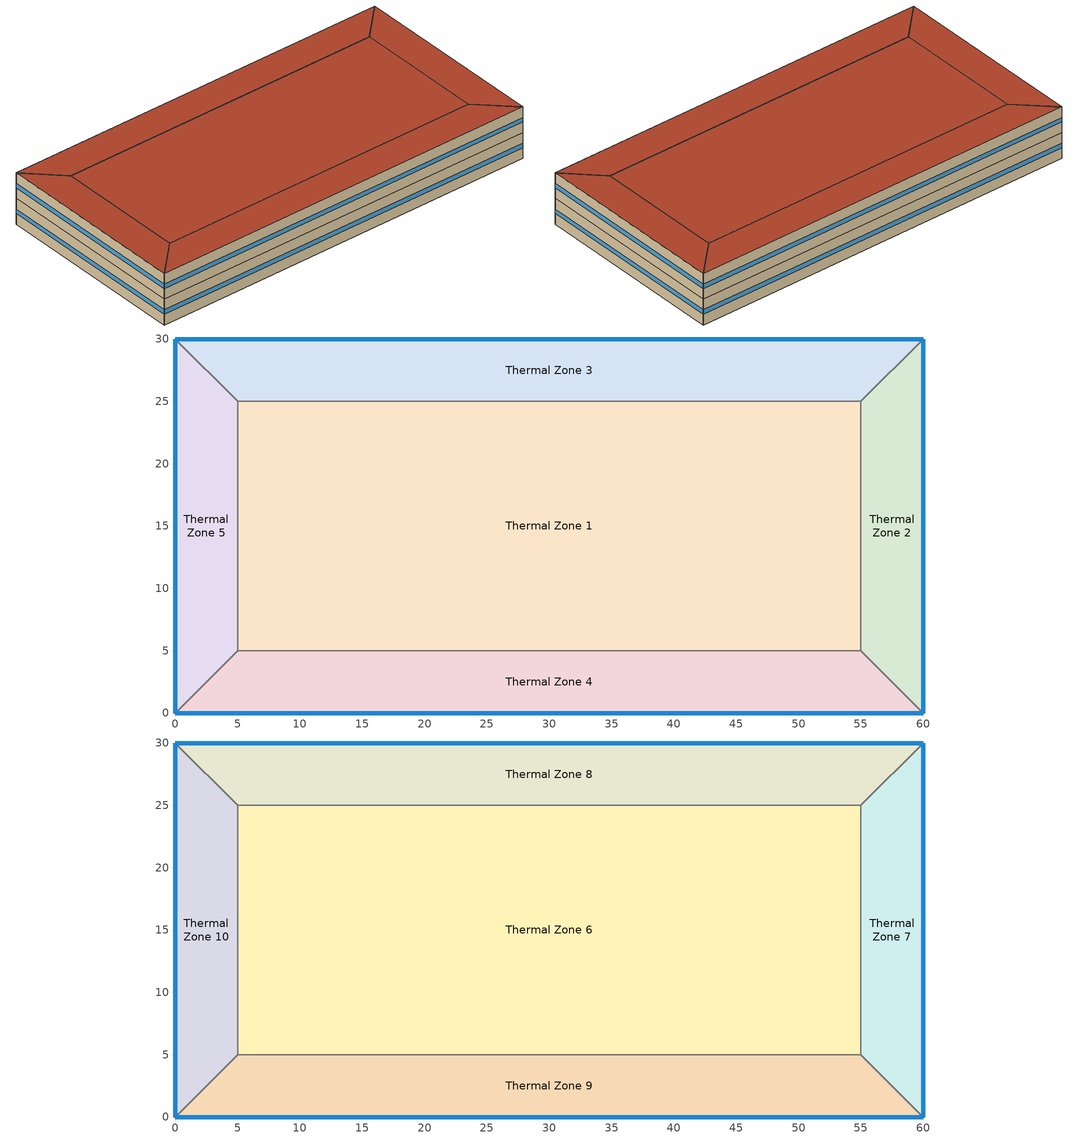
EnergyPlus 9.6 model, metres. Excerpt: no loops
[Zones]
Thermal Zone 1
 floor ground (ExtSlabCarpet): 5,5 5,25 55,25 55,5 z0
 wall to Thermal Zone 5 (Interior Wall): 5,25 5,5 z0:4
 wall to Thermal Zone 3 (Interior Wall): 55,25 5,25 z0:4
 wall to Thermal Zone 2 (Interior Wall): 55,5 55,25 z0:4
 wall to Thermal Zone 4 (Interior Wall): 5,5 55,5 z0:4
Thermal Zone 2
 floor ground (ExtSlabCarpet): 55,5 55,25 60,30 60,0 z0
 wall outside (Ext Wall): 60,0 60,30 z0:4
 wall to Thermal Zone 4 (Interior Wall): 55,5 60,0 z0:4
 wall to Thermal Zone 3 (Interior Wall): 60,30 55,25 z0:4
 window (Ext Window): 60,0.01 60,29.99 z1.66:2.34
Thermal Zone 3
 floor ground (ExtSlabCarpet): 5,25 0,30 60,30 55,25 z0
 wall outside (Ext Wall): 60,30 0,30 z0:4
 wall to Thermal Zone 5 (Interior Wall): 0,30 5,25 z0:4
 window (Ext Window): 59.99,30 0.01,30 z1.66:2.34
Thermal Zone 4
 floor ground (ExtSlabCarpet): 55,5 60,0 0,0 5,5 z0
 wall outside (Ext Wall): 0,0 60,0 z0:4
 wall to Thermal Zone 5 (Interior Wall): 5,5 0,0 z0:4
 window (Ext Window): 0.01,0 59.99,0 z1.66:2.34
Thermal Zone 5
 floor ground (ExtSlabCarpet): 0,30 5,25 5,5 0,0 z0
 wall outside (Ext Wall): 0,30 0,0 z0:4
 window (Ext Window): 0,29.99 0,0.01 z1.66:2.34
Thermal Zone 6
 floor to Thermal Zone 1 (Interior Floor): 5,5 5,25 55,25 55,5 z4
 wall to Thermal Zone 10 (Interior Wall): 5,25 5,5 z4:8
 wall to Thermal Zone 8 (Interior Wall): 55,25 5,25 z4:8
 wall to Thermal Zone 7 (Interior Wall): 55,5 55,25 z4:8
 wall to Thermal Zone 9 (Interior Wall): 5,5 55,5 z4:8
 roof outside (Ext Roof): 55,5 55,25 5,25 5,5 z8
Thermal Zone 7
 floor to Thermal Zone 2 (Interior Floor): 55,5 55,25 60,30 60,0 z4
 wall outside (Ext Wall): 60,0 60,30 z4:8
 wall to Thermal Zone 9 (Interior Wall): 55,5 60,0 z4:8
 wall to Thermal Zone 8 (Interior Wall): 60,30 55,25 z4:8
 window (Ext Window): 60,0.01 60,29.99 z5.66:6.34
 roof outside (Ext Roof): 60,0 60,30 55,25 55,5 z8
Thermal Zone 8
 floor to Thermal Zone 3 (Interior Floor): 5,25 0,30 60,30 55,25 z4
 wall outside (Ext Wall): 60,30 0,30 z4:8
 wall to Thermal Zone 10 (Interior Wall): 0,30 5,25 z4:8
 window (Ext Window): 59.99,30 0.01,30 z5.66:6.34
 roof outside (Ext Roof): 55,25 60,30 0,30 5,25 z8
Thermal Zone 9
 floor to Thermal Zone 4 (Interior Floor): 55,5 60,0 0,0 5,5 z4
 wall outside (Ext Wall): 0,0 60,0 z4:8
 wall to Thermal Zone 10 (Interior Wall): 5,5 0,0 z4:8
 window (Ext Window): 0.01,0 59.99,0 z5.66:6.34
 roof outside (Ext Roof): 5,5 0,0 60,0 55,5 z8
Thermal Zone 10
 floor to Thermal Zone 5 (Interior Floor): 0,30 5,25 5,5 0,0 z4
 wall outside (Ext Wall): 0,30 0,0 z4:8
 window (Ext Window): 0,29.99 0,0.01 z5.66:6.34
 roof outside (Ext Roof): 0,0 5,5 5,25 0,30 z8
[Building]
Building 1: North Axis {deg}=-0
[Site:Location]
Washington Dc Dulles IntL Ar: Latitude {deg}=38.98; Longitude {deg}=-77.47; Time Zone {hr}=-5; Elevation {m}=82
[SizingPeriod:DesignDay] Month=7; Day of Month=21; Day Type=SummerDesignDay; Daily Dry-Bulb Temperature Range {deltaC}=14.4; Dry-Bulb Temperature Range Modifier Type=DefaultMultipliers; Barometric Pressure {Pa}=86790; Wind Speed {m/s}=5; Wind Direction {deg}=340; Rain Indicator=No; Snow Indicator=No; Daylight Saving Time Indicator=No; Solar Model Indicator=ASHRAETau; ASHRAE Clear Sky Optical Depth for Beam Irradiance (taub)=0.339; ASHRAE Clear Sky Optical Depth for Diffuse Irradiance (taud)=2.366; Begin Environment Reset Mode=FullResetAtBeginEnvironment
Name | Maximum Dry-Bulb Temperature {C} | Humidity Condition Type | Wetbulb or DewPoint at Maximum Dry-Bulb {C} | Enthalpy at Maximum Dry-Bulb {J/kg}
SALT-LAKE-CITY-IAP Ann Clg .4% Condns DB=>MWB | 36.5 | Wetbulb | 17.1
SALT-LAKE-CITY-IAP Ann Clg .4% Condns DP=>MDB | 22.5 | Dewpoint | 15.6
SALT-LAKE-CITY-IAP Ann Clg .4% Condns Enth=>MDB | 30.8 | Enthalpy |  | 59300
SALT-LAKE-CITY-IAP Ann Clg .4% Condns WB=>MDB | 31.2 | Wetbulb | 19
[Material] Thermal Absorptance=0.9
Name | Roughness | Thickness m | Conductivity W/m-K | Density kg/m3 | Specific Heat J/kg-K | Solar Absorptance | Visible Absorptance
wall metal | Smooth | 0.15 | 45.28 | 7824 | 500 | 0.7 | 0.7
roof metal | Smooth | 0.12 | 45.28 | 7824 | 500 | 0.7 | 0.7
Wall Insulation [30]; Roof Insulation [30] | MediumRough | 0.1693 | 0.049 | 265 | 836.8 | 0.7 | 0.7
F16 Acoustic tile | MediumSmooth | 0.0191 | 0.06 | 368 | 590 | 0.3 | 0.3
M11 100mm lightweight concrete | MediumRough | 0.1016 | 0.53 | 1280 | 840 | 0.5 | 0.5
MAT-CC05 4 HW CONCRETE | Rough | 0.1016 | 1.311 | 2240 | 836.8 | 0.85 | 0.85
G01a 19mm gypsum board | MediumSmooth | 0.019 | 0.16 | 800 | 1090 | 0.4 | 0.4
[Material:AirGap]
Name | Thermal Resistance m2-K/W
F04 Wall air space resistance | 0.15
F05 Ceiling air space resistance | 0.18
[Material:NoMass]
CP02 CARPET PAD: Roughness=Smooth; Thermal Resistance m2-K/W=0.1; Thermal Absorptance=0.9; Solar Absorptance=0.8; Visible Absorptance=0.8
[WindowMaterial:SimpleGlazingSystem]
Window Material Simple Glazing System: U-Factor W/m2-K=2.8; Solar Heat Gain Coefficient=0.35
[Construction]
Ext Roof: roof metal, Roof Insulation [30]
Ext Wall: wall metal, Wall Insulation [30]
Ext Window: Window Material Simple Glazing System
ExtSlabCarpet: MAT-CC05 4 HW CONCRETE, CP02 CARPET PAD
Interior Floor: F16 Acoustic tile, F05 Ceiling air space resistance, M11 100mm lightweight concrete
Interior Wall: G01a 19mm gypsum board, F04 Wall air space resistance, G01a 19mm gypsum board
[Zone]
Thermal Zone 1; Thermal Zone 2; Thermal Zone 3; Thermal Zone 4; Thermal Zone 5: 0, 0, 0, 0, , 1, , , , , , Yes
Thermal Zone 6; Thermal Zone 7; Thermal Zone 8; Thermal Zone 9; Thermal Zone 10: 0, 0, 0, 4, , 1, , , , , , Yes
[AvailabilityManager:Scheduled] Schedule=Always On Discrete
Packaged Rooftop Air Conditioner 1 Availability Manager; Air Loop HVAC Outdoor Air System 1 Availability Manager
[Schedule:Constant]
Always On Discrete: Hourly Value=1
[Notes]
wall material
